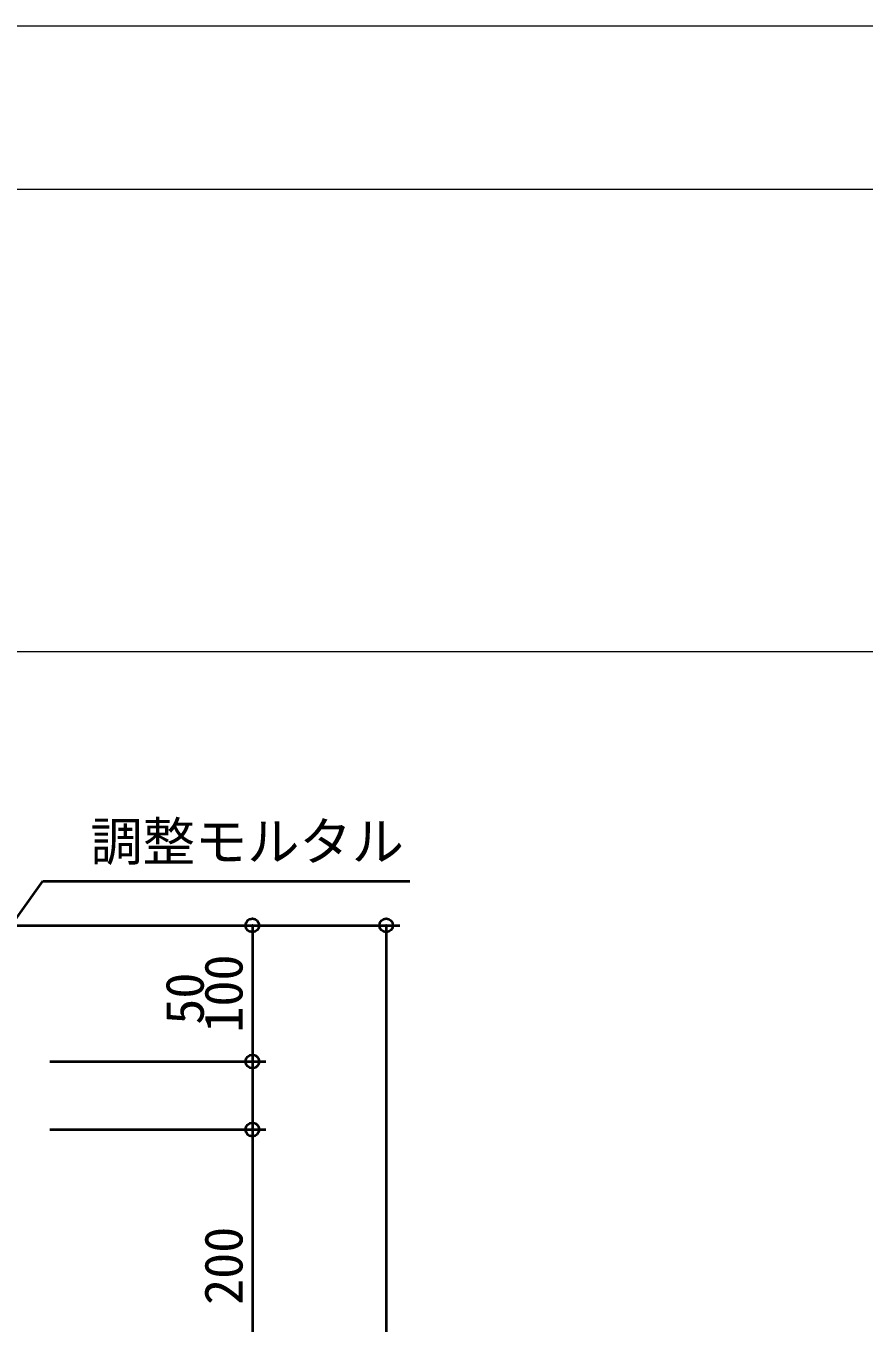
# Model space of a CAD drawing. Units: millimetres at full size, sheet at 1:20. Extents: x -4514 to 4514, y -3160 to 3160.
# Drawn here: x -663 to -47, y 2208 to 3160 of the extents above; entities that cross this region are included whole.
import ezdxf
from ezdxf.enums import TextEntityAlignment as Align

# ---------------------------------------------------------------- set-up
doc = ezdxf.new("R2010")
doc.units = ezdxf.units.MM
doc.header["$LTSCALE"] = 20
doc.header["$PDMODE"] = 32
doc.header["$PDSIZE"] = 10
for name, color, linetype, lineweight in [('0-7_TEMP01', 3, 'Continuous', 18), ('0-D_図面枠', 3, 'Continuous', 18), ('0-E_寸法', 1, 'Continuous', 40)]:
    doc.layers.add(name, color=color, linetype=linetype, lineweight=lineweight)
doc.styles.add('ＭＳ ゴシック', font='')
doc.styles.get('ＭＳ ゴシック').set_extended_font_data('MS Gothic')

msp = doc.modelspace()

# ---------------------------------------------------------------- linework, layer by layer
at = {"layer": '0-7_TEMP01'}
msp.add_line((-4393.55, 2700.86), (1306.45, 2700.86), dxfattribs=at)
msp.add_lwpolyline([(-4513.55, 3160.37), (1426.45, 3160.37), (1426.45, -919.63)], dxfattribs=at)
at = {"layer": '0-D_図面枠'}
msp.add_lwpolyline([(-4393.55, 3040.37), (1306.45, 3040.37), (1306.45, -799.63), (-4393.55, -799.63)], close=True, dxfattribs=at)
at = {"layer": '0-E_寸法'}
for p, q in [((-761.85, 2376.47), (-650.91, 2532.23)), ((-650.91, 2532.23), (-381.13, 2532.23)), ((-717.75, 2499.64), (-388.59, 2499.64)), ((-717.75, 2499.64), (-486.9, 2499.64)), ((-496.9, 2499.64), (-496.9, 2399.64)), ((-398.59, 2499.64), (-398.59, 1849.64)), ((-645.75, 2399.64), (-486.9, 2399.64)), ((-645.75, 2399.64), (-486.9, 2399.64)), ((-496.9, 2399.64), (-496.9, 2349.64)), ((-645.75, 2349.64), (-486.9, 2349.64)), ((-645.75, 2349.64), (-486.9, 2349.64)), ((-496.9, 2349.64), (-496.9, 2149.64))]:
    msp.add_line(p, q, dxfattribs=at)
for p in [(-496.9, 2499.64), (-398.59, 2499.64), (-496.9, 2399.64), (-496.9, 2349.64)]:
    msp.add_point(p, dxfattribs=at)

# ---------------------------------------------------------------- texts
at = {"layer": '0-E_寸法', "style": 'ＭＳ ゴシック'}
msp.add_text('調整モルタル', height=28.15, dxfattribs=at).set_placement((-615.91, 2538.79), align=Align.BOTTOM_LEFT)
for s, p in [('100', (-495.68, 2420.84)), ('50', (-524.19, 2426.68)), ('200', (-495.68, 2220.84))]:
    msp.add_text(s, height=28.15, rotation=90, dxfattribs=at).set_placement(p, align=Align.BOTTOM_LEFT)

doc.saveas('drawing.dxf')
